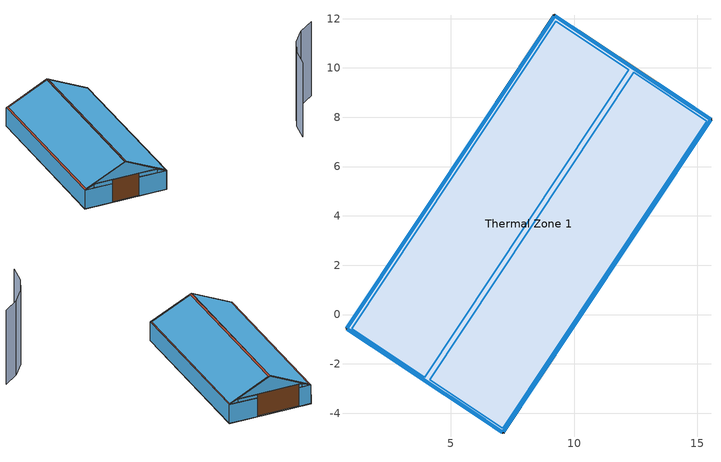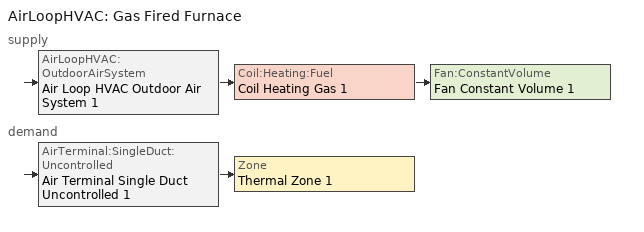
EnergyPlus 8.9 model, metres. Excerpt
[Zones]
Thermal Zone 1
 floor ground (Plancher Serre): 9.21,12.13 15.55,7.91 7.12,-4.78 0.77,-0.57 z0
 wall outside (Mur serre 1): 7.12,-4.78 15.55,7.91 / 9.21,12.13 0.77,-0.57 z0:1.83; 12.38,10.02,3.66 15.55,7.91,1.83 15.55,7.91,0 9.21,12.13,0 9.21,12.13,1.83; 3.95,-2.67,3.66 0.77,-0.57,1.83 0.77,-0.57,0 7.12,-4.78,0 7.12,-4.78,1.83
 window (Mur polycarbonate): 7.13,-4.76 15.54,7.89 / 9.19,12.11 0.79,-0.55 z0.06:1.8; 15.54,7.92 13.38,9.36 z0.01:1.81; 10.13,11.51 9.22,12.12 / 5.01,-3.38 7.09,-4.76 z0.03:1.82; 10.13,11.51 9.94,11.64 z1.85:2.16; 14.87,8.37 13.39,9.35 z1.84:2.16; 0.81,-0.59 2.89,-1.97 z0.04:1.82; 1.51,-1.06 2.89,-1.97 z1.84:2.19; 5.01,-3.38 6.38,-4.29 z1.84:2.18; 14.89,8.35,2.16 15.5,7.95,1.85 14.89,8.35,1.85; 12.38,10.02,3.63 14.86,8.37,2.2 9.94,11.64,2.2; 9.89,11.67,2.16 9.89,11.67,1.85 9.27,12.08,1.85; 3.95,-2.68,3.62 1.52,-1.06,2.22 6.37,-4.28,2.22; 1.5,-1.05,2.18 0.82,-0.6,1.84 1.5,-1.05,1.84; 6.41,-4.31,2.18 6.41,-4.31,1.84 7.06,-4.74,1.84
 door (Exterior Door): 13.35,9.38 10.16,11.49 z0.1:2.17; 2.93,-2 4.96,-3.35 z0.06:2.19
 roof outside (Mur serre 1): 3.95,-2.67,3.66 7.12,-4.78,1.83 15.55,7.91,1.83 12.38,10.02,3.66; 12.38,10.02,3.66 9.21,12.13,1.83 0.77,-0.57,1.83 3.95,-2.67,3.66
 skylight (Construction polyethylene): 4.14,-2.65,3.59 7.1,-4.62,1.88 15.39,7.85,1.88 12.42,9.82,3.59; 12.23,9.93,3.62 9.26,11.89,1.91 0.98,-0.57,1.91 3.95,-2.54,3.62
shading: 23.06,-9.41 21.28,-9.48 / 21.28,-9.48 19.59,-10.01 / 19.59,-10.01 18.09,-10.96 / 18.09,-10.96 16.89,-12.27 z2.44:9.63
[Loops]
AirLoopHVAC 'Gas Fired Furnace'
 supply: AirLoopHVAC:OutdoorAirSystem 'Air Loop HVAC Outdoor Air System 1' > Coil:Heating:Fuel 'Coil Heating Gas 1' > Fan:ConstantVolume 'Fan Constant Volume 1'
 demand: AirTerminal:SingleDuct:Uncontrolled 'Air Terminal Single Duct Uncontrolled 1' > Zone 'Thermal Zone 1'
[Building]
Building 1: North Axis {deg}=0; Temperature Convergence Tolerance Value {deltaC}=0.4
[Site:Location]
Montreal Int'l: Latitude {deg}=45.47; Longitude {deg}=-73.75; Time Zone {hr}=-5; Elevation {m}=36
[Site:GroundTemperature:BuildingSurface]
2.47, 4.08, 7.22, 10.18, 16.02, 19.43, 20.55, 18.9, 14.61, 10.29, 6.04, 3.24
[SizingPeriod:DesignDay] Day of Month=21; Dry-Bulb Temperature Range Modifier Type=DefaultMultipliers; Barometric Pressure {Pa}=100893; Rain Indicator=No; Snow Indicator=No; Daylight Saving Time Indicator=No
Name | Month | Day Type | Maximum Dry-Bulb Temperature {C} | Daily Dry-Bulb Temperature Range {deltaC} | Humidity Condition Type | Wetbulb or DewPoint at Maximum Dry-Bulb {C} | Wind Speed {m/s} | Wind Direction {deg} | Solar Model Indicator | ASHRAE Clear Sky Optical Depth for Beam Irradiance (taub) | ASHRAE Clear Sky Optical Depth for Diffuse Irradiance (taud) | Enthalpy at Maximum Dry-Bulb {J/kg} | Sky Clearness
Montreal Int'l Ann Clg .4% Condns DB=>MWB | 7 | SummerDesignDay | 30 | 9.3 | Wetbulb | 22.1 | 4.9 | 220 | ASHRAETau | 0.465 | 1.966
Montreal Int'l Ann Clg .4% Condns DP=>MDB | 7 | SummerDesignDay | 26 | 9.3 | Dewpoint | 21.6 | 4.9 | 220 | ASHRAETau | 0.465 | 1.966
Montreal Int'l Ann Clg .4% Condns Enth=>MDB | 7 | SummerDesignDay | 28.1 | 9.3 | Enthalpy |  | 4.9 | 220 | ASHRAETau | 0.465 | 1.966 | 69300
Montreal Int'l Ann Clg .4% Condns WB=>MDB | 7 | SummerDesignDay | 28.1 | 9.3 | Wetbulb | 23.2 | 4.9 | 220 | ASHRAETau | 0.465 | 1.966
Montreal Int'l Ann Htg 99.6% Condns DB | 1 | WinterDesignDay | -23.7 | 0 | Wetbulb | -23.7 | 3.9 | 260 | ASHRAEClearSky |  |  |  | 0
Montreal Int'l Ann Htg Wind 99.6% Condns WS=>MCDB | 1 | WinterDesignDay | -5.3 | 0 | Wetbulb | -5.3 | 12.9 | 260 | ASHRAEClearSky |  |  |  | 0
Montreal Int'l Ann Hum_n 99.6% Condns DP=>MCDB | 1 | WinterDesignDay | -23 | 0 | Dewpoint | -30.5 | 3.9 | 260 | ASHRAEClearSky |  |  |  | 0
[Material] Thermal Absorptance=0.9
Name | Roughness | Thickness {m} | Conductivity {W/m-K} | Density {kg/m3} | Specific Heat {J/kg-K} | Solar Absorptance | Visible Absorptance
F08 Metal surface | Smooth | 0.0008 | 45.28 | 7824 | 500 | 0.7 | 0.7
I01 25mm insulation board | MediumRough | 0.0254 | 0.03 | 43 | 1210 | 0.6 | 0.6
Metal Decking 2 | MediumSmooth | 0.003 | 45.006 | 7680 | 418.4 | 0.6 | 0.6
[Material:NoMass]
CP02 CARPET PAD: Roughness=Smooth; Thermal Resistance {m2-K/W}=0.1; Thermal Absorptance=0.9; Solar Absorptance=0.8; Visible Absorptance=0.8
[WindowMaterial:Blind]
Window Material Blind 1: Slat Orientation=Horizontal; Slat Width {m}=0.025; Slat Separation {m}=0.01875; Slat Thickness {m}=0.001; Slat Angle {deg}=45; Slat Conductivity {W/m-K}=221; Slat Beam Solar Transmittance=0; Front Side Slat Beam Solar Reflectance=0.5; Back Side Slat Beam Solar Reflectance=0.5; Slat Diffuse Solar Transmittance=0; Front Side Slat Diffuse Solar Reflectance=0.5; Back Side Slat Diffuse Solar Reflectance=0.5; Slat Beam Visible Transmittance=0; Front Side Slat Beam Visible Reflectance=0.5; Back Side Slat Beam Visible Reflectance=0.5; Slat Diffuse Visible Transmittance=0; Front Side Slat Diffuse Visible Reflectance=0.5; Back Side Slat Diffuse Visible Reflectance=0.5; Slat Infrared Hemispherical Transmittance=0; Front Side Slat Infrared Hemispherical Emissivity=0.9; Back Side Slat Infrared Hemispherical Emissivity=0.9; Blind to Glass Distance {m}=0.05; Blind Top Opening Multiplier=0.5; Blind Bottom Opening Multiplier=0.5; Blind Left Side Opening Multiplier=0.5; Blind Right Side Opening Multiplier=0.5; Minimum Slat Angle {deg}=0; Maximum Slat Angle {deg}=180
[WindowMaterial:SimpleGlazingSystem]
Name | U-Factor {W/m2-K} | Solar Heat Gain Coefficient | Visible Transmittance
Polycarbonate | 2.925 | 0.81 | 0.79
Polyethylene | 3.9 | 0.6 | 0.9
[WindowProperty:ShadingControl]
Shading Control 1: Shading Type=InteriorBlind; Shading Control Type=OnIfHighSolarOnWindow; Setpoint {BasedOnField A4}=27; Shading Control Is Scheduled=No; Glare Control Is Active=No; Shading Device Material=Window Material Blind 1
[Construction]
Construction polyethylene: Polyethylene
Exterior Door: F08 Metal surface, I01 25mm insulation board
Mur polycarbonate: Polycarbonate
Mur serre 1: Metal Decking 2
Plancher Serre: CP02 CARPET PAD
[Zone]
Thermal Zone 1
[ZoneControl:Thermostat]
Thermal Zone 1 Thermostat: Zone or ZoneList=Thermal Zone 1; Control Type Schedule=Thermal Zone 1 Thermostat Schedule; Control Object Type 1=ThermostatSetpoint:DualSetpoint; Control Name 1=Thermostat Setpoint Dual Setpoint 1
[ThermostatSetpoint:DualSetpoint]
Thermostat Setpoint Dual Setpoint 1: Heating Setpoint Temperature Schedule=Serre HtgStp; Cooling Setpoint Temperature Schedule=Serre ClgStp
[ZoneVentilation:DesignFlowRate]
Natural Ventilation: Zone or ZoneList=Thermal Zone 1; Schedule=Always On Discrete; Design Flow Rate Calculation Method=Flow/Zone; Design Flow Rate {m3/s}=3; Flow Rate per Zone Floor Area {m3/s-m2}=0; Flow Rate per Person {m3/s-person}=0; Air Changes per Hour {1/hr}=5; Ventilation Type=Natural; Fan Pressure Rise {Pa}=0; Fan Total Efficiency=1; Constant Term Coefficient=0.606; Temperature Term Coefficient=0.03636; Velocity Term Coefficient=0.1177; Velocity Squared Term Coefficient=0; Minimum Indoor Temperature {C}=18; Maximum Indoor Temperature {C}=100; Delta Temperature {deltaC}=1; Minimum Outdoor Temperature {C}=-100; Maximum Outdoor Temperature {C}=100; Maximum Wind Speed {m/s}=40
[AirTerminal:SingleDuct:Uncontrolled]
Air Terminal Single Duct Uncontrolled 1: Availability Schedule=Always On Discrete; Maximum Air Flow Rate {m3/s}=AutoSize
[Zone equipment]
Thermal Zone 1: Air Terminal Single Duct Uncontrolled 1
[Sizing:Zone]
Thermal Zone 1: Zone Cooling Design Supply Air Temperature Input Method=SupplyAirTemperature; Zone Cooling Design Supply Air Temperature {C}=14; Zone Cooling Design Supply Air Temperature Difference {deltaC}=11.11; Zone Heating Design Supply Air Temperature Input Method=SupplyAirTemperature; Zone Heating Design Supply Air Temperature {C}=40; Zone Heating Design Supply Air Temperature Difference {deltaC}=11.11; Zone Cooling Design Supply Air Humidity Ratio {kgWater/kgDryAir}=0.0085; Zone Heating Design Supply Air Humidity Ratio {kgWater/kgDryAir}=0.008; Design Specification Outdoor Air Object=Serre OA; Cooling Design Air Flow Method=DesignDay; Cooling Design Air Flow Rate {m3/s}=0; Cooling Minimum Air Flow per Zone Floor Area {m3/s-m2}=0.000762; Cooling Minimum Air Flow {m3/s}=0; Cooling Minimum Air Flow Fraction=0; Heating Design Air Flow Method=DesignDay; Heating Design Air Flow Rate {m3/s}=0; Heating Maximum Air Flow per Zone Floor Area {m3/s-m2}=0.002032; Heating Maximum Air Flow {m3/s}=0.141576; Heating Maximum Air Flow Fraction=0.3; Design Specification Zone Air Distribution Object=Thermal Zone 1 Design Spec Zone Air Dist; Account for Dedicated Outdoor Air System=No
[DesignSpecification:ZoneAirDistribution]
Thermal Zone 1 Design Spec Zone Air Dist: Zone Air Distribution Effectiveness in Cooling Mode=1; Zone Air Distribution Effectiveness in Heating Mode=1
[Controller:MechanicalVentilation]
Controller Mechanical Ventilation 1: Availability Schedule=Always On Discrete; Demand Controlled Ventilation=No; System Outdoor Air Method=ZoneSum; Zone Name 1=Thermal Zone 1; Design Specification Outdoor Air Object Name 1=Serre OA; Design Specification Zone Air Distribution Object Name 1=Thermal Zone 1 Design Spec Zone Air Dist
[DesignSpecification:OutdoorAir]
Serre OA: Outdoor Air Method=Sum; Outdoor Air Flow per Person {m3/s-person}=0; Outdoor Air Flow per Zone Floor Area {m3/s-m2}=0; Outdoor Air Flow per Zone {m3/s}=0; Outdoor Air Flow Air Changes per Hour {1/hr}=0
[AirLoopHVAC]
Gas Fired Furnace: Design Supply Air Flow Rate {m3/s}=AutoSize
[Sizing:System]
Gas Fired Furnace: Type of Load to Size On=Sensible; Design Outdoor Air Flow Rate {m3/s}=Autosize; Central Heating Maximum System Air Flow Ratio=1; Preheat Design Temperature {C}=7; Preheat Design Humidity Ratio {kgWater/kgDryAir}=0.008; Precool Design Temperature {C}=12.8; Precool Design Humidity Ratio {kgWater/kgDryAir}=0.008; Central Cooling Design Supply Air Temperature {C}=12.8; Central Heating Design Supply Air Temperature {C}=40; Type of Zone Sum to Use=NonCoincident; 100% Outdoor Air in Cooling=Yes; 100% Outdoor Air in Heating=Yes; Central Cooling Design Supply Air Humidity Ratio {kgWater/kgDryAir}=0.0085; Central Heating Design Supply Air Humidity Ratio {kgWater/kgDryAir}=0.008; Cooling Supply Air Flow Rate Method=DesignDay; Cooling Supply Air Flow Rate {m3/s}=0; Cooling Supply Air Flow Rate Per Floor Area {m3/s-m2}=0.00996765; Cooling Fraction of Autosized Cooling Supply Air Flow Rate=1; Cooling Supply Air Flow Rate Per Unit Cooling Capacity {m3/s-W}=3.94755e-05; Heating Supply Air Flow Rate Method=DesignDay; Heating Supply Air Flow Rate {m3/s}=0; Heating Supply Air Flow Rate Per Floor Area {m3/s-m2}=0.00996765; Heating Fraction of Autosized Heating Supply Air Flow Rate=1; Heating Fraction of Autosized Cooling Supply Air Flow Rate=1; Heating Supply Air Flow Rate Per Unit Heating Capacity {m3/s-W}=3.15882e-05; System Outdoor Air Method=ZoneSum; Zone Maximum Outdoor Air Fraction=1; Cooling Design Capacity Method=CoolingDesignCapacity; Cooling Design Capacity {W}=Autosize; Cooling Design Capacity Per Floor Area {W/m2}=234.7; Fraction of Autosized Cooling Design Capacity=1; Heating Design Capacity Method=HeatingDesignCapacity; Heating Design Capacity {W}=Autosize; Heating Design Capacity Per Floor Area {W/m2}=157; Fraction of Autosized Heating Design Capacity=1; Central Cooling Capacity Control Method=OnOff
[AvailabilityManager:Scheduled] Schedule=Always On Discrete
Gas Fired Furnace Availability Manager; Air Loop HVAC Outdoor Air System 1 Availability Manager
[Controller:OutdoorAir]
Controller Outdoor Air 1: Minimum Outdoor Air Flow Rate {m3/s}=0; Maximum Outdoor Air Flow Rate {m3/s}=0; Economizer Control Type=NoEconomizer; Economizer Control Action Type=ModulateFlow; Economizer Maximum Limit Dry-Bulb Temperature {C}=28; Economizer Maximum Limit Enthalpy {J/kg}=64000; Economizer Minimum Limit Dry-Bulb Temperature {C}=-100; Lockout Type=NoLockout; Minimum Limit Type=FixedMinimum; Mechanical Ventilation Controller=Controller Mechanical Ventilation 1; High Humidity Control=No; Control High Indoor Humidity Based on Outdoor Humidity Ratio=Yes; Heat Recovery Bypass Control Type=BypassWhenWithinEconomizerLimits
[SetpointManager:MixedAir] Control Variable=Temperature
Node 11 OS Default SPM; Node 12 OS Default SPM
[Coil:Heating:Fuel]
Coil Heating Gas 1: Availability Schedule=Always On Discrete; Fuel Type=NaturalGas; Burner Efficiency=0.93; Nominal Capacity {W}=45429.8; Parasitic Electric Load {W}=0; Parasitic Fuel Load {W}=0
[Fan:ConstantVolume]
Fan Constant Volume 1: Availability Schedule=Always On Discrete; Fan Total Efficiency=0.7; Pressure Rise {Pa}=500; Maximum Flow Rate {m3/s}=AutoSize; Motor Efficiency=0.9; Motor In Airstream Fraction=1
[SetpointManager:SingleZone:Reheat]
Setpoint Manager Single Zone Reheat 1: Control Variable=Temperature; Minimum Supply Air Temperature {C}=-99; Maximum Supply Air Temperature {C}=99; Control Zone=Thermal Zone 1
[Schedule:Compact]
Thermal Zone 1 Thermostat Schedule: Through: 12/31, For: AllDays, Until: 24:00, 4
[Schedule:Day:Interval]
Schedule Day 18: No, 05:00, 16, 21:00, 20, 24:00, 16
Schedule Day 19; Schedule Day 20: No, 09:00, 18, 17:00, 18.4, 24:00, 18
Schedule Day 21: No, 05:00, 20, 21:00, 24, 24:00, 20
Schedule Day 22; Schedule Day 23: No, 09:00, 23.5, 17:00, 22.8, 24:00, 23.5
[Schedule:Week:Daily]
Schedule:Week:Daily {975beb4e-58a3-489b-90d0-8f14500c7239}: Schedule Day 18, Schedule Day 18, Schedule Day 18, Schedule Day 18, Schedule Day 18, Schedule Day 18, Schedule Day 18, Schedule Day 18, Schedule Day 19, Schedule Day 20, Schedule Day 18, Schedule Day 18
Schedule:Week:Daily {a21837d7-94b2-43b3-8ee4-1c9e6c765d94}: Schedule Day 21, Schedule Day 21, Schedule Day 21, Schedule Day 21, Schedule Day 21, Schedule Day 21, Schedule Day 21, Schedule Day 21, Schedule Day 22, Schedule Day 23, Schedule Day 21, Schedule Day 21
[Schedule:Year]
Serre HtgStp: Schedule:Week:Daily {975beb4e-58a3-489b-90d0-8f14500c7239}, 1, 1, 12, 31
Serre ClgStp: Schedule:Week:Daily {a21837d7-94b2-43b3-8ee4-1c9e6c765d94}, 1, 1, 12, 31
[Schedule:Constant]
Always On Discrete: Hourly Value=1
